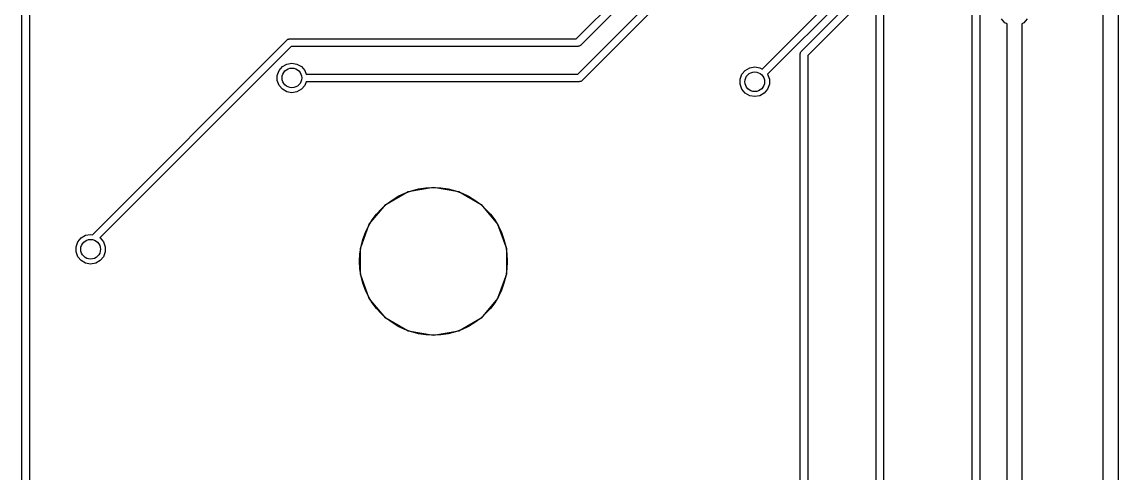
# Model space of a CAD drawing. Extents: x 0 to 100, y -163 to 0.
# Drawn here: x 29.14 to 51.4, y -129.3 to -120.14 of the extents above; entities that cross this region are included whole.
import ezdxf

# ---------------------------------------------------------------- set-up
doc = ezdxf.new("R2010")
doc.units = 0
doc.header["$MEASUREMENT"] = 0
doc.layers.add('BLACK', color=7, linetype='CONTINUOUS')

msp = doc.modelspace()

# ---------------------------------------------------------------- linework, layer by layer
at = {"layer": 'Black'}
for p, q in [((46.4883, -134.279), (46.4883, -105.562)), ((46.6407, -105.53), (46.6407, -134.31)), ((48.44, -135.53), (48.44, -113.162)), ((48.5924, -113.194), (48.5924, -135.561)), ((40.4315, -121.203), (45.1128, -116.522)), ((45.2429, -116.607), (40.517, -121.333)), ((29.1448, -142.143), (29.1448, -116.789)), ((29.2972, -116.789), (29.2972, -142.111)), ((40.3982, -120.488), (44.1248, -116.762)), ((44.2357, -116.867), (40.4837, -120.619)), ((51.1013, -132.501), (51.1013, -118.384)), ((51.4013, -118.384), (51.4013, -132.413)), ((44.1736, -121.1), (45.8105, -119.464)), ((45.9406, -119.549), (44.2845, -121.205)), ((44.9704, -120.739), (46.1832, -119.526)), ((46.3133, -119.612), (45.1005, -120.825)), ((49.103, -120.159), (49.0358, -120.079)), ((49.1466, -120.184), (49.103, -120.159)), ((49.1466, -134.517), (49.1466, -120.184)), ((49.4902, -120.159), (49.4466, -120.184)), ((49.4466, -120.184), (49.4466, -134.454)), ((49.5574, -120.079), (49.4902, -120.159)), ((30.575, -124.46), (34.5246, -120.511)), ((34.5246, -120.511), (34.5274, -120.509)), ((34.5274, -120.509), (34.5295, -120.506)), ((34.5295, -120.506), (34.5381, -120.501)), ((34.5381, -120.501), (34.5463, -120.496)), ((34.5463, -120.496), (34.5495, -120.495)), ((34.5495, -120.495), (34.5524, -120.493)), ((34.5524, -120.493), (34.5622, -120.491)), ((34.5622, -120.491), (34.5719, -120.489)), ((34.5719, -120.489), (34.5752, -120.489)), ((34.5752, -120.489), (34.5785, -120.488)), ((34.5785, -120.488), (40.3982, -120.488)), ((40.4702, -120.628), (40.462, -120.634)), ((40.4788, -120.623), (40.4702, -120.628)), ((40.4809, -120.621), (40.4788, -120.623)), ((40.4837, -120.619), (40.4809, -120.621)), ((34.6101, -120.641), (30.729, -124.522)), ((40.4298, -120.641), (34.6101, -120.641)), ((40.4331, -120.64), (40.4298, -120.641)), ((40.4364, -120.641), (40.4331, -120.64)), ((40.4461, -120.638), (40.4364, -120.641)), ((40.4559, -120.636), (40.4461, -120.638)), ((40.4588, -120.635), (40.4559, -120.636)), ((40.462, -120.634), (40.4588, -120.635)), ((44.9481, -120.793), (44.9487, -120.79)), ((44.9481, -139.291), (44.9481, -120.793)), ((44.9484, -120.786), (44.951, -120.777)), ((44.9487, -120.79), (44.9484, -120.786)), ((44.951, -120.777), (44.9527, -120.767)), ((44.9527, -120.767), (44.9544, -120.764)), ((44.9544, -120.764), (44.9552, -120.761)), ((44.9552, -120.761), (44.961, -120.753)), ((44.961, -120.753), (44.9659, -120.744)), ((44.9659, -120.744), (44.9685, -120.742)), ((44.9685, -120.742), (44.9704, -120.739)), ((45.1005, -120.825), (45.1005, -139.291)), ((34.3653, -121.129), (34.4325, -121.049)), ((34.4325, -121.049), (34.5231, -120.997)), ((34.5231, -120.997), (34.6261, -120.978)), ((34.6261, -120.978), (34.7291, -120.997)), ((34.7291, -120.997), (34.8197, -121.049)), ((34.8197, -121.049), (34.8869, -121.129)), ((43.8313, -121.126), (43.9219, -121.074)), ((43.9219, -121.074), (44.0249, -121.056)), ((44.0249, -121.056), (44.1279, -121.074)), ((44.1279, -121.074), (44.1736, -121.1)), ((34.3295, -121.227), (34.3653, -121.129)), ((34.3295, -121.332), (34.3295, -121.227)), ((34.8869, -121.129), (34.914, -121.203)), ((34.914, -121.203), (40.4315, -121.203)), ((43.7283, -121.305), (43.7641, -121.206)), ((43.7641, -121.206), (43.8313, -121.126)), ((44.2845, -121.205), (44.2857, -121.206)), ((44.2857, -121.206), (44.3214, -121.305)), ((34.3653, -121.43), (34.3295, -121.332)), ((34.4325, -121.51), (34.3653, -121.43)), ((34.5231, -121.562), (34.4325, -121.51)), ((34.8197, -121.51), (34.7291, -121.562)), ((34.8869, -121.43), (34.8197, -121.51)), ((34.914, -121.356), (34.8869, -121.43)), ((40.4631, -121.356), (34.914, -121.356)), ((40.4664, -121.355), (40.4631, -121.356)), ((40.4697, -121.355), (40.4664, -121.355)), ((40.4794, -121.353), (40.4697, -121.355)), ((40.4892, -121.351), (40.4794, -121.353)), ((40.4921, -121.349), (40.4892, -121.351)), ((40.4953, -121.349), (40.4921, -121.349)), ((40.5035, -121.343), (40.4953, -121.349)), ((40.5121, -121.338), (40.5035, -121.343)), ((40.5142, -121.335), (40.5121, -121.338)), ((40.517, -121.333), (40.5142, -121.335)), ((43.7283, -121.409), (43.7283, -121.305)), ((43.7641, -121.508), (43.7283, -121.409)), ((43.8313, -121.588), (43.7641, -121.508)), ((44.2857, -121.508), (44.2184, -121.588)), ((44.3214, -121.409), (44.2857, -121.508)), ((44.3214, -121.305), (44.3214, -121.409)), ((34.6261, -121.581), (34.5231, -121.562)), ((34.7291, -121.562), (34.6261, -121.581)), ((43.9219, -121.64), (43.8313, -121.588)), ((44.0249, -121.658), (43.9219, -121.64)), ((44.1279, -121.64), (44.0249, -121.658)), ((44.2184, -121.588), (44.1279, -121.64)), ((36.985, -123.585), (37.5, -123.494)), ((37.5, -123.494), (38.015, -123.585)), ((36.5321, -123.847), (36.985, -123.585)), ((38.015, -123.585), (38.4679, -123.847)), ((36.196, -124.247), (36.5321, -123.847)), ((38.4679, -123.847), (38.804, -124.247)), ((36.0171, -124.739), (36.196, -124.247)), ((38.804, -124.247), (38.9829, -124.739)), ((30.2436, -124.703), (30.2794, -124.605)), ((30.2794, -124.605), (30.3466, -124.525)), ((30.3466, -124.525), (30.4372, -124.472)), ((30.4372, -124.472), (30.5402, -124.454)), ((30.5402, -124.454), (30.575, -124.46)), ((30.729, -124.522), (30.7338, -124.525)), ((30.7338, -124.525), (30.801, -124.605)), ((30.801, -124.605), (30.8368, -124.703)), ((30.2436, -124.808), (30.2436, -124.703)), ((30.2794, -124.906), (30.2436, -124.808)), ((30.8368, -124.808), (30.801, -124.906)), ((30.8368, -124.703), (30.8368, -124.808)), ((36.0171, -125.261), (36.0171, -124.739)), ((38.9829, -124.739), (38.9829, -125.261)), ((30.3466, -124.986), (30.2794, -124.906)), ((30.4372, -125.038), (30.3466, -124.986)), ((30.5402, -125.057), (30.4372, -125.038)), ((30.6432, -125.038), (30.5402, -125.057)), ((30.7338, -124.986), (30.6432, -125.038)), ((30.801, -124.906), (30.7338, -124.986)), ((36.196, -125.753), (36.0171, -125.261)), ((38.9829, -125.261), (38.804, -125.753)), ((36.5321, -126.153), (36.196, -125.753)), ((38.804, -125.753), (38.4679, -126.153)), ((36.985, -126.415), (36.5321, -126.153)), ((38.4679, -126.153), (38.015, -126.415)), ((37.5, -126.506), (36.985, -126.415)), ((38.015, -126.415), (37.5, -126.506))]:
    msp.add_line(p, q, dxfattribs=at)
for centre, radius in [((34.6261, -121.279), 0.2), ((44.0249, -121.357), 0.2), ((37.5, -125), 1.5), ((30.5402, -124.755), 0.2)]:
    msp.add_circle(centre, radius, dxfattribs=at)

doc.saveas('drawing.dxf')
